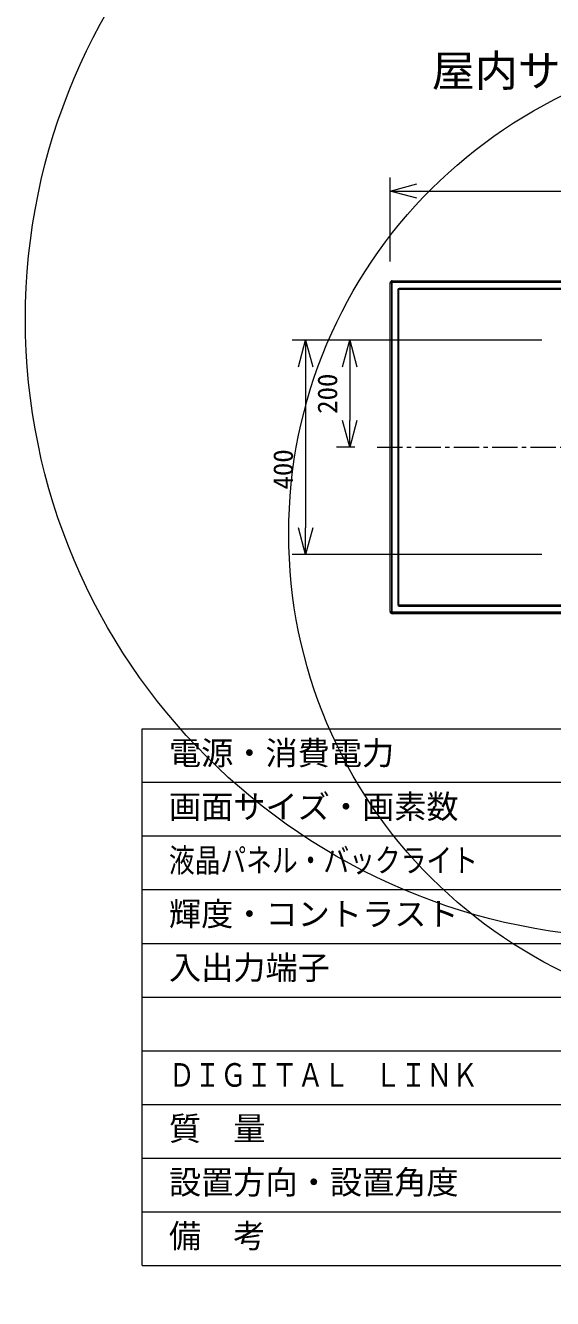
# Model space of a CAD drawing. Units: millimetres, scale not verified. Extents: x -73 to 464, y -421 to 311.
# Drawn here: x -73.4 to -24.2, y -59.6 to 59.1 of the extents above; entities that cross this region are included whole.
import ezdxf
from ezdxf.enums import TextEntityAlignment as Align

# ---------------------------------------------------------------- set-up
doc = ezdxf.new("R2010")
doc.units = ezdxf.units.MM
doc.header["$LTSCALE"] = 0.125
doc.linetypes.add('USER1', pattern=[28.575, 19.05, -3.175, 3.175, -3.175])
for name, color, linetype, lineweight in [('0-0_0', 7, 'Continuous', 18), ('0-3_WAKU', 1, 'Continuous', 18), ('0-4_SUNPO', 7, 'Continuous', 18), ('0-6_GAIKEI', 1, 'Continuous', 18)]:
    doc.layers.add(name, color=color, linetype=linetype, lineweight=lineweight)
doc.layers.add('0-2_MOJI1', color=7, linetype='Continuous')
doc.styles.add('ＭＳ ゴシック', font='')
doc.styles.get('ＭＳ ゴシック').set_extended_font_data('MS Gothic')

# ---------------------------------------------------------------- blocks, each defined once
blk = doc.blocks.new('_Open30')
at = {"layer": '0-0_0'}
blk.add_line((0, 0), (-1, 0), dxfattribs=at)
blk.add_lwpolyline([(-1, 0.26795), (0, 0), (-1, -0.26795)], dxfattribs=at)
blk = doc.blocks.new('D7')
at = {"layer": '0-4_SUNPO'}
for p, q in [((168.25, 343.2512), (149.1046, 343.2512)), ((150.3546, 340.7512), (150.3546, 335.7512)), ((150.8367, 333.2512), (149.1046, 333.2512))]:
    blk.add_line(p, q, dxfattribs=at)
at = {"layer": '0-4_SUNPO', "xscale": 2.5, "yscale": 2.5}
for p, rotation in [((150.3546, 343.2512), 90), ((150.3546, 333.2512), 270)]:
    blk.add_blockref('_Open30', p, dxfattribs=dict(at, rotation=rotation))
at = {"layer": '0-4_SUNPO', "style": 'ＭＳ ゴシック'}
blk.add_text('200', height=1.833, rotation=90, dxfattribs=at).set_placement((149.7296, 336.3762), align=Align.BOTTOM_LEFT)
blk = doc.blocks.new('D8')
at = {"layer": '0-4_SUNPO'}
for p, q in [((168.25, 343.2512), (144.9796, 343.2512)), ((146.2296, 340.7512), (146.2296, 325.7512)), ((168.25, 323.2512), (144.9796, 323.2512))]:
    blk.add_line(p, q, dxfattribs=at)
at = {"layer": '0-4_SUNPO', "xscale": 2.5, "yscale": 2.5}
for p, rotation in [((146.2296, 343.2512), 90), ((146.2296, 323.2512), 270)]:
    blk.add_blockref('_Open30', p, dxfattribs=dict(at, rotation=rotation))
at = {"layer": '0-4_SUNPO', "style": 'ＭＳ ゴシック'}
blk.add_text('400', height=1.833, rotation=90, dxfattribs=at).set_placement((145.6046, 329.3226), align=Align.BOTTOM_LEFT)
blk = doc.blocks.new('D4')
at = {"layer": '0-4_SUNPO'}
for p, q in [((154.11, 350.5687), (154.11, 358.3862)), ((207.89, 350.5687), (207.89, 358.3862)), ((156.61, 357.1362), (205.39, 357.1362))]:
    blk.add_line(p, q, dxfattribs=at)
at = {"layer": '0-4_SUNPO', "xscale": 2.5, "yscale": 2.5, "rotation": 180}
blk.add_blockref('_Open30', (154.11, 357.1362), dxfattribs=at)
at = {"layer": '0-4_SUNPO', "xscale": 2.5, "yscale": 2.5}
blk.add_blockref('_Open30', (207.89, 357.1362), dxfattribs=at)
at = {"layer": '0-4_SUNPO', "style": 'ＭＳ ゴシック'}
blk.add_text('1076', height=1.833, dxfattribs=at).set_placement((178.5, 357.7612), align=Align.BOTTOM_LEFT)

msp = doc.modelspace()

# ---------------------------------------------------------------- linework, layer by layer
at = {"layer": '0-3_WAKU', "color": 4}
for p, q in [((-62.4976, -56.5069), (-62.4976, -6.5069)), ((-62.4976, -6.5069), (62.5024, -6.5069)), ((-62.4976, -56.5069), (62.5024, -56.5069))]:
    msp.add_line(p, q, dxfattribs=at)
at = {"layer": '0-3_WAKU'}
for p, q in [((62.5024, -11.5069), (-62.4976, -11.5069)), ((62.5024, -16.5069), (-62.4976, -16.5069)), ((62.5024, -21.5069), (-62.4976, -21.5069)), ((-62.4976, -26.5069), (62.5024, -26.5069)), ((-62.4976, -31.5069), (62.5024, -31.5069)), ((-62.4976, -36.5069), (62.5024, -36.5069)), ((-62.4976, -41.5069), (62.5024, -41.5069)), ((-62.4976, -46.5069), (62.5024, -46.5069)), ((-62.4976, -51.5069), (62.5024, -51.5069))]:
    msp.add_line(p, q, dxfattribs=at)
at = {"layer": '0-6_GAIKEI', "color": 7}
for p, q in [((-39.3876, 4.4268), (-39.3876, 35.0618)), ((14.1924, 4.2268), (-39.1876, 4.2268))]:
    msp.add_line(p, q, dxfattribs=at)
at = {"layer": '0-6_GAIKEI'}
for p, q in [((-39.3876, 35.0618), (-39.2169, 35.0618)), ((-39.373, 4.4268), (-39.373, 35.0618)), ((-39.2523, 35.0618), (-39.2523, 4.4268)), ((-39.2169, 35.0618), (-39.2169, 4.4268)), ((-39.1876, 35.0911), (-39.1876, 35.2618)), ((-39.1876, 35.2472), (14.1924, 35.2472)), ((14.1924, 35.1265), (-39.1876, 35.1265)), ((14.1924, 35.0911), (-39.1876, 35.0911)), ((-38.5926, 34.4168), (-38.6608, 34.4168)), ((-38.6608, 34.4168), (-38.6608, 5.0718)), ((-38.6108, 34.4168), (-38.6108, 5.0718)), ((-38.5926, 5.0718), (-38.5926, 34.4168)), ((-38.5426, 34.4668), (-38.5426, 34.535)), ((13.5474, 34.535), (-38.5426, 34.535)), ((13.5474, 34.4851), (-38.5426, 34.4851)), ((-38.5926, 5.0718), (-38.6608, 5.0718)), ((13.5474, 5.0218), (-38.5426, 5.0218)), ((-38.5426, 5.0218), (-38.5426, 4.9537)), ((-38.5426, 5.0036), (13.5474, 5.0036)), ((-38.5426, 4.9537), (13.5474, 4.9537)), ((-39.3876, 4.4268), (-39.2169, 4.4268)), ((-39.1876, 4.2268), (-39.1876, 4.3976)), ((-39.1876, 4.3976), (14.1924, 4.3976)), ((-39.1876, 4.3622), (14.1924, 4.3622)), ((14.1924, 4.2415), (-39.1876, 4.2415))]:
    msp.add_line(p, q, dxfattribs=at)
at = {"layer": '0-6_GAIKEI', "color": 9, "linetype": 'USER1'}
msp.add_line((-40.5989, 19.7443), (18.1085, 19.7443), dxfattribs=at)
at = {"layer": '0-6_GAIKEI', "color": 7}
msp.add_lwpolyline([(-39.1876, 35.2618), (14.1924, 35.2618), (14.1924, 35.2472)], dxfattribs=at)
at = {"layer": '0-6_GAIKEI'}
msp.add_lwpolyline([(-38.5426, 34.4668), (13.5474, 34.4668), (13.5474, 34.535)], dxfattribs=at)
for centre, radius in [((-15.6846, 31.6784), 57.6853), ((215.2534, -172.5643), 248.6876), ((-3.4176, 11.7086), 45.4191)]:
    msp.add_circle(centre, radius, dxfattribs=at)
at = {"layer": '0-6_GAIKEI', "color": 7}
for centre, start, end in [((-39.1876, 35.0618), 90, 180), ((-39.1876, 4.4268), 180, 270)]:
    msp.add_arc(centre, 0.2, start, end, dxfattribs=at)
at = {"layer": '0-6_GAIKEI'}
for centre, radius, start, end in [((-39.1876, 35.0618), 0.1854, 90, 180), ((-39.1876, 35.0618), 0.0646, 90, 180), ((-39.1876, 35.0618), 0.0293, 90, 180), ((-38.5426, 34.4168), 0.1182, 90, 180), ((-38.5426, 34.4168), 0.0682, 90, 180), ((-38.5426, 34.4168), 0.05, 90, 180), ((-38.5426, 5.0718), 0.1182, 180, 270), ((-38.5426, 5.0718), 0.0682, 180, 270), ((-38.5426, 5.0718), 0.05, 180, 270), ((-39.1876, 4.4268), 0.1854, 180, 270), ((-39.1876, 4.4268), 0.0646, 180, 270), ((-39.1876, 4.4268), 0.0293, 180, 270)]:
    msp.add_arc(centre, radius, start, end, dxfattribs=at)

# ---------------------------------------------------------------- block references
at = {"layer": '0-4_SUNPO'}
for name in ['D4', 'D8', 'D7']:
    msp.add_blockref(name, (-193.4976, -313.5069), dxfattribs=at)

# ---------------------------------------------------------------- texts
at = {"layer": '0-2_MOJI1', "style": 'ＭＳ ゴシック'}
for s, height, p in [('屋内サイネージディスプレイ', 2.933, (-35.4976, 52.4931)), ('電源・消費電力', 2.199, (-59.9976, -10.5069)), ('画面サイズ・画素数', 2.199, (-59.9976, -15.5069)), ('輝度・コントラスト', 2.199, (-59.9976, -25.5069)), ('入出力端子', 2.199, (-59.9976, -30.5069)), ('質\u3000量', 2.199, (-59.9976, -45.5069)), ('設置方向・設置角度', 2.199, (-59.9976, -50.5069)), ('備\u3000考', 2.199, (-59.9976, -55.5069))]:
    msp.add_text(s, height=height, dxfattribs=at).set_placement(p, align=Align.BOTTOM_LEFT)
at = {"layer": '0-2_MOJI1', "style": 'ＭＳ ゴシック', "width": 0.8}
for s, p in [('液晶パネル・バックライト', (-59.9976, -20.5069)), ('ＤＩＧＩＴＡＬ\u3000ＬＩＮＫ', (-59.9976, -40.5069))]:
    msp.add_text(s, height=2.199, dxfattribs=at).set_placement(p, align=Align.BOTTOM_LEFT)

doc.saveas('drawing.dxf')
